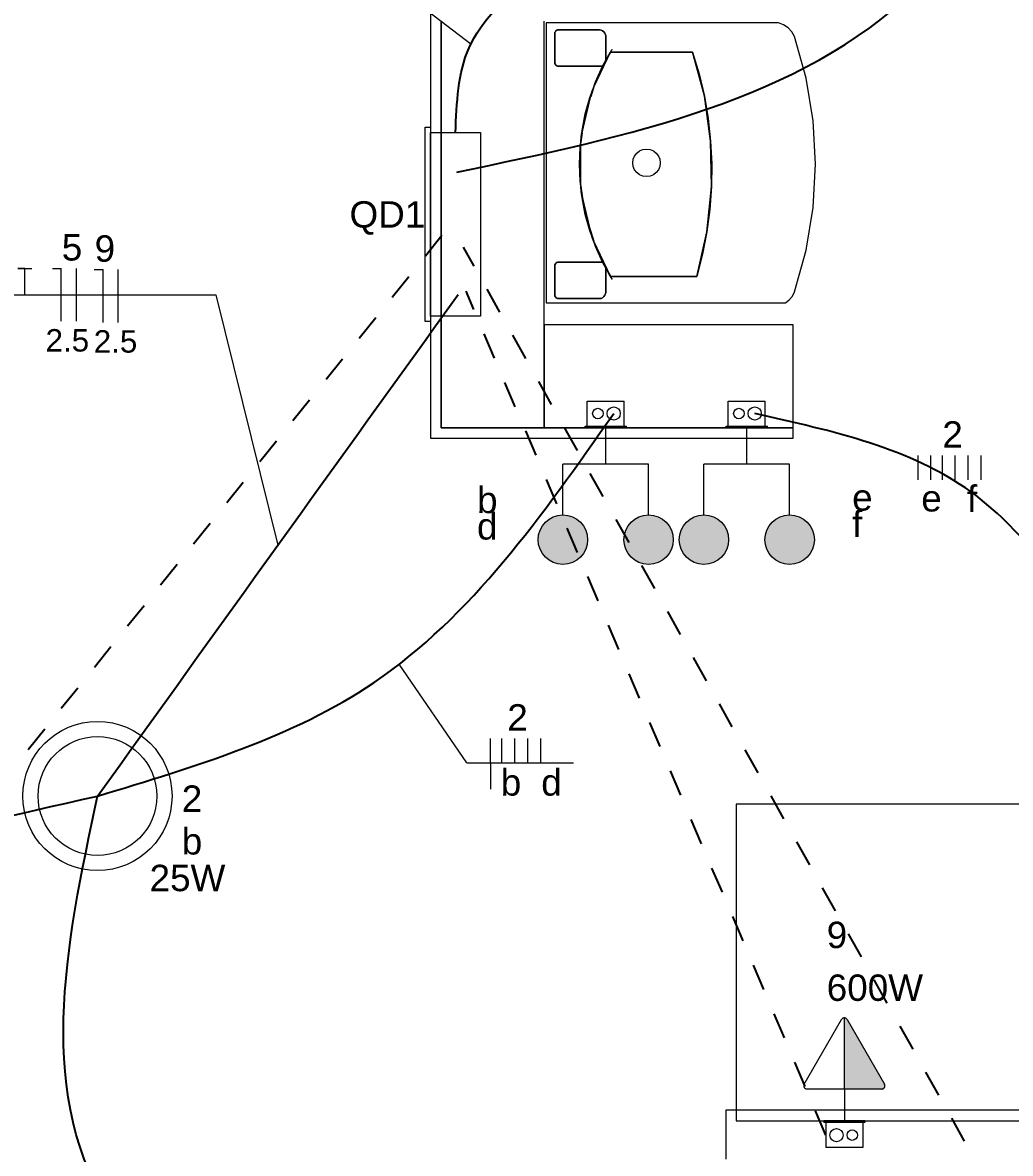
# Model space of a CAD drawing. Header units: millimetres. Extents: x 3.1 to 48, y 1.7 to 17.8.
# Drawn here: x 10.926 to 14.668, y 9.99 to 14.274 of the extents above; entities that cross this region are included whole.
import ezdxf

# ---------------------------------------------------------------- set-up
doc = ezdxf.new("R2010")
doc.units = ezdxf.units.MM
doc.linetypes.add('ACAD_ISO07W100', pattern=[3, 0, -3])
doc.layers.add('El- Eletroduto Piso', color=4, linetype='ACAD_ISO07W100')
doc.layers.add('EL-Eletroduto', color=30, linetype='Continuous')
for name, color, linetype, lineweight in [('EL-Fios (Fase 1)', 2, 'Continuous', 15), ('EL-Fios (Fase 2)', 18, 'Continuous', 15), ('EL-Fios (Neutro)', 154, 'Continuous', 15), ('EL-Fios (Retorno)', 10, 'Continuous', 15), ('EL-Fios (Terra)', 92, 'Continuous', 15), ('EL-Interruptor', 3, 'Continuous', 20), ('EL-Quadro de distribuição', 9, 'Continuous', 18), ('EL-Textos fios', 1, 'Continuous', 9), ('EL-Tomadas', 150, 'Continuous', 20), ('IFC-Caixa de passagem-Contorno', 44, 'Continuous', 5), ('IFC-Elemento construtivo genérico-Contorno', 253, 'Continuous', 5), ('IFC-Elemento de mobília-Contorno', 253, 'Continuous', 5), ('IFC-Elemento terminal-Contorno', 253, 'Continuous', 5), ('IFC-Laje-Contorno', 253, 'Continuous', 5), ('IFC-Parede padrão-Contorno', 253, 'Continuous', 5), ('P-Simbol', 5, 'Continuous', 20), ('Textos', 2, 'Continuous', 9)]:
    doc.layers.add(name, color=color, linetype=linetype, lineweight=lineweight)
doc.styles.add('Arial', font='arial.ttf')

msp = doc.modelspace()

# ---------------------------------------------------------------- hatches: boundary and pattern name
at = {"layer": 'EL-Interruptor', "linetype": 'Continuous'}
for points in [[(13.005, 12.2266), (13.0198, 12.2335), (13.0331, 12.2429), (13.0447, 12.2545), (13.0541, 12.2679), (13.061, 12.2827), (13.0652, 12.2984), (13.0666, 12.3147), (13.0652, 12.331), (13.061, 12.3468), (13.0541, 12.3616), (13.0447, 12.375), (13.0331, 12.3865), (13.0198, 12.3959), (13.005, 12.4028), (12.9892, 12.407), (12.9729, 12.4085), (12.9566, 12.407), (12.9408, 12.4028), (12.926, 12.3959), (12.9126, 12.3865), (12.9011, 12.375), (12.8917, 12.3616), (12.8848, 12.3468), (12.8806, 12.331), (12.8791, 12.3147), (12.8806, 12.2984), (12.8848, 12.2827), (12.8917, 12.2679), (12.9011, 12.2545), (12.9126, 12.2429), (12.926, 12.2335), (12.9408, 12.2266), (12.9566, 12.2224), (12.9729, 12.221), (12.9892, 12.2224), (13.005, 12.2266)], [(13.3139, 12.2224), (13.3297, 12.2266), (13.3445, 12.2335), (13.3579, 12.2429), (13.3695, 12.2545), (13.3788, 12.2679), (13.3857, 12.2827), (13.39, 12.2984), (13.3914, 12.3147), (13.39, 12.331), (13.3857, 12.3468), (13.3788, 12.3616), (13.3695, 12.375), (13.3579, 12.3865), (13.3445, 12.3959), (13.3297, 12.4028), (13.3139, 12.407), (13.2976, 12.4085), (13.2814, 12.407), (13.2656, 12.4028), (13.2508, 12.3959), (13.2374, 12.3865), (13.2258, 12.375), (13.2165, 12.3616), (13.2095, 12.3468), (13.2053, 12.331), (13.2039, 12.3147), (13.2053, 12.2984), (13.2095, 12.2827), (13.2165, 12.2679), (13.2258, 12.2545), (13.2374, 12.2429), (13.2508, 12.2335), (13.2656, 12.2266), (13.2814, 12.2224), (13.2976, 12.221), (13.3139, 12.2224)], [(13.5393, 12.2266), (13.5541, 12.2335), (13.5675, 12.2429), (13.5791, 12.2545), (13.5884, 12.2679), (13.5953, 12.2827), (13.5996, 12.2984), (13.601, 12.3147), (13.5996, 12.331), (13.5953, 12.3468), (13.5884, 12.3616), (13.5791, 12.375), (13.5675, 12.3865), (13.5541, 12.3959), (13.5393, 12.4028), (13.5235, 12.407), (13.5072, 12.4085), (13.491, 12.407), (13.4752, 12.4028), (13.4604, 12.3959), (13.447, 12.3865), (13.4354, 12.375), (13.4261, 12.3616), (13.4191, 12.3468), (13.4149, 12.331), (13.4135, 12.3147), (13.4149, 12.2984), (13.4191, 12.2827), (13.4261, 12.2679), (13.4354, 12.2545), (13.447, 12.2429), (13.4604, 12.2335), (13.4752, 12.2266), (13.491, 12.2224), (13.5072, 12.221), (13.5235, 12.2224), (13.5393, 12.2266)], [(13.8483, 12.2224), (13.8641, 12.2266), (13.8789, 12.2335), (13.8922, 12.2429), (13.9038, 12.2545), (13.9132, 12.2679), (13.9201, 12.2827), (13.9243, 12.2984), (13.9257, 12.3147), (13.9243, 12.331), (13.9201, 12.3468), (13.9132, 12.3616), (13.9038, 12.375), (13.8922, 12.3865), (13.8789, 12.3959), (13.8641, 12.4028), (13.8483, 12.407), (13.832, 12.4085), (13.8157, 12.407), (13.7999, 12.4028), (13.7851, 12.3959), (13.7717, 12.3865), (13.7602, 12.375), (13.7508, 12.3616), (13.7439, 12.3468), (13.7397, 12.331), (13.7382, 12.3147), (13.7397, 12.2984), (13.7439, 12.2827), (13.7508, 12.2679), (13.7602, 12.2545), (13.7717, 12.2429), (13.7851, 12.2335), (13.7999, 12.2266), (13.8157, 12.2224), (13.832, 12.221), (13.8483, 12.2224)]]:
    msp.add_hatch(color=81, dxfattribs=at).paths.add_polyline_path(points)
at = {"layer": 'EL-Tomadas', "linetype": 'Continuous'}
msp.add_hatch(color=161, dxfattribs=at).paths.add_polyline_path([(14.0392, 10.2335), (14.0392, 10.5028), (14.0416, 10.5026), (14.0446, 10.5015), (14.0468, 10.5), (14.0486, 10.4982), (14.0497, 10.4965), (14.1923, 10.2491), (14.1928, 10.2464), (14.1927, 10.2436), (14.1919, 10.2407), (14.1907, 10.2386), (14.1879, 10.2358), (14.1845, 10.234), (14.1821, 10.2335), (14.0392, 10.2335)])

# ---------------------------------------------------------------- linework, layer by layer
at = {"layer": 'El- Eletroduto Piso', "ltscale": 0.01}
for p, q in [((5.6796, 4.977), (12.5478, 13.509)), ((17.3316, 4.977), (12.5958, 13.4233)), ((13.9692, 10.0589), (12.606, 13.2564))]:
    msp.add_line(p, q, dxfattribs=at)
at = {"layer": 'EL-Eletroduto'}
for points in [[(12.5715, 13.707), (14.3084, 14.3987), (14.7737, 15.0148)], [(12.5661, 13.857), (12.6174, 14.1781), (12.8481, 14.451)], [(11.2096, 11.3435), (12.5761, 13.2433)], [(11.2096, 11.3435), (12.2576, 11.7737), (13.1653, 12.7926)], [(14.9874, 11.961), (14.5195, 12.4956), (13.6996, 12.7926)], [(8.266, 12.731), (8.3551, 11.4307), (11.2096, 11.3435)], [(11.2096, 7.6281), (12.084, 8.8279), (11.2738, 9.749), (11.2096, 11.3435)]]:
    msp.add_spline(points, degree=3, dxfattribs=at)
at = {"layer": 'EL-Fios (Fase 1)'}
for q in [(12.6985, 11.5613), (12.6985, 11.369)]:
    msp.add_line((12.6985, 11.4692), q, dxfattribs=at)
at = {"layer": 'EL-Fios (Fase 2)'}
for p, q in [((11.1297, 13.1423), (11.1297, 13.3423)), ((11.2877, 13.1378), (11.2877, 13.3378))]:
    msp.add_line(p, q, dxfattribs=at)
at = {"layer": 'EL-Fios (Neutro)'}
for p, q in [((11.0392, 13.3423), (11.0726, 13.3423)), ((11.0726, 13.1423), (11.0726, 13.3423)), ((11.1972, 13.3378), (11.2305, 13.3378)), ((11.2305, 13.1378), (11.2305, 13.3378))]:
    msp.add_line(p, q, dxfattribs=at)
at = {"layer": 'EL-Fios (Retorno)'}
for p, q in [((11.8916, 14.7534), (12.6243, 14.193)), ((10.1697, 13.2423), (11.6583, 13.2423)), ((11.6583, 13.2423), (11.8928, 12.2934)), ((14.3184, 12.5411), (14.3184, 12.6331)), ((14.3671, 12.5411), (14.3671, 12.6331)), ((14.4105, 12.5411), (14.4105, 12.6331)), ((14.4595, 12.5411), (14.4595, 12.6331)), ((14.5088, 12.5411), (14.5088, 12.6331)), ((14.5578, 12.5411), (14.5578, 12.6331)), ((12.6091, 11.4692), (12.3527, 11.8427)), ((12.7419, 11.4692), (12.7419, 11.5613)), ((12.7909, 11.4692), (12.7909, 11.5613)), ((12.8402, 11.4692), (12.8402, 11.5613)), ((12.8892, 11.4692), (12.8892, 11.5613)), ((12.6091, 11.4692), (13.013, 11.4692))]:
    msp.add_line(p, q, dxfattribs=at)
at = {"layer": 'EL-Fios (Terra)'}
msp.add_lwpolyline([(10.9342, 13.2423), (10.9342, 13.3423), (10.9076, 13.3423), (10.9609, 13.3423)], dxfattribs=at)
at = {"layer": 'EL-Interruptor'}
for p, q in [((13.1353, 12.6005), (13.1353, 12.739)), ((13.6696, 12.6005), (13.6696, 12.739)), ((12.9729, 12.4085), (12.9729, 12.6005)), ((13.2976, 12.6005), (12.9729, 12.6005)), ((13.2976, 12.4085), (13.2976, 12.6005)), ((13.5072, 12.4085), (13.5072, 12.6005)), ((13.832, 12.6005), (13.5072, 12.6005)), ((13.832, 12.4085), (13.832, 12.6005))]:
    msp.add_line(p, q, dxfattribs=at)
for centre in [(12.9729, 12.3147), (13.2976, 12.3147), (13.5072, 12.3147), (13.832, 12.3147)]:
    msp.add_circle(centre, 0.0937, dxfattribs=at)
at = {"layer": 'EL-Quadro de distribuição'}
for p, q in [((12.4516, 13.141), (12.4516, 13.877)), ((12.4516, 13.877), (12.4716, 13.877)), ((12.4716, 13.877), (12.4716, 13.857)), ((12.4716, 13.161), (12.4716, 13.857)), ((12.4716, 13.857), (12.6606, 13.857)), ((12.6606, 13.857), (12.6606, 13.161)), ((12.6606, 13.161), (12.4716, 13.161)), ((12.4716, 13.161), (12.4716, 13.141)), ((12.4716, 13.141), (12.4516, 13.141))]:
    msp.add_line(p, q, dxfattribs=at)
at = {"layer": 'EL-Tomadas'}
for p, q in [((13.8872, 10.2516), (14.0288, 10.4968)), ((14.0392, 10.2335), (14.0392, 10.5028)), ((14.0495, 10.4968), (14.1912, 10.2514)), ((14.1808, 10.2334), (13.8976, 10.2336)), ((14.0392, 10.2336), (14.0392, 10.113))]:
    msp.add_line(p, q, dxfattribs=at)
for points in [[(14.0495, 10.4968), (14.0488, 10.498), (14.0479, 10.4991), (14.0469, 10.5), (14.0458, 10.5009), (14.0445, 10.5016), (14.0433, 10.5021), (14.0419, 10.5025), (14.0406, 10.5027), (14.0392, 10.5028), (14.0378, 10.5027), (14.0364, 10.5025), (14.0351, 10.5021), (14.0338, 10.5016), (14.0326, 10.5009), (14.0314, 10.5), (14.0304, 10.4991), (14.0295, 10.498), (14.0288, 10.4968)], [(13.8872, 10.2516), (13.8865, 10.2503), (13.8861, 10.249), (13.8857, 10.2477), (13.8856, 10.2463), (13.8856, 10.2449), (13.8857, 10.2435), (13.8861, 10.2421), (13.8865, 10.2408), (13.8872, 10.2396), (13.8879, 10.2384), (13.8888, 10.2373), (13.8899, 10.2364), (13.891, 10.2356), (13.8922, 10.2349), (13.8935, 10.2343), (13.8948, 10.2339), (13.8962, 10.2337), (13.8976, 10.2336)], [(14.1808, 10.2334), (14.1822, 10.2335), (14.1836, 10.2338), (14.1849, 10.2342), (14.1862, 10.2347), (14.1874, 10.2354), (14.1885, 10.2362), (14.1896, 10.2372), (14.1905, 10.2383), (14.1912, 10.2394), (14.1918, 10.2407), (14.1923, 10.242), (14.1926, 10.2434), (14.1928, 10.2447), (14.1928, 10.2461), (14.1926, 10.2475), (14.1923, 10.2489), (14.1918, 10.2502), (14.1912, 10.2514)]]:
    msp.add_lwpolyline(points, dxfattribs=at)
at = {"layer": 'IFC-Caixa de passagem-Contorno'}
for p, q in [((13.0653, 12.745), (13.0653, 12.84)), ((13.0653, 12.84), (13.2053, 12.84)), ((13.2053, 12.745), (13.2053, 12.84)), ((13.5996, 12.745), (13.5996, 12.84)), ((13.5996, 12.84), (13.7396, 12.84)), ((13.7396, 12.745), (13.7396, 12.84)), ((13.0573, 12.745), (13.2133, 12.745)), ((13.0573, 12.739), (13.0573, 12.745)), ((13.0573, 12.739), (13.2133, 12.739)), ((13.2133, 12.739), (13.2133, 12.745)), ((13.5916, 12.745), (13.7476, 12.745)), ((13.5916, 12.739), (13.5916, 12.745)), ((13.5916, 12.739), (13.7476, 12.739)), ((13.7476, 12.739), (13.7476, 12.745)), ((14.1172, 10.1124), (13.9612, 10.1124)), ((13.9612, 10.1124), (13.9612, 10.1064)), ((14.1172, 10.1124), (14.1172, 10.1064)), ((14.1172, 10.1064), (13.9612, 10.1064)), ((13.9692, 10.1064), (13.9692, 10.0114)), ((14.1092, 10.1064), (14.1092, 10.0114)), ((14.1092, 10.0114), (13.9692, 10.0114))]:
    msp.add_line(p, q, dxfattribs=at)
for centre, radius in [((13.1053, 12.7926), 0.0199), ((13.1653, 12.7926), 0.025), ((13.6396, 12.7926), 0.0199), ((13.6996, 12.7926), 0.025), ((14.0092, 10.0588), 0.025), ((14.0692, 10.0588), 0.0199)]:
    msp.add_circle(centre, radius, dxfattribs=at)
at = {"layer": 'IFC-Elemento construtivo genérico-Contorno', "lineweight": 5}
for p, q in [((12.4716, 15.739), (12.4716, 12.699)), ((12.5116, 12.739), (12.5116, 14.279)), ((12.9016, 12.739), (12.5116, 12.739)), ((13.8456, 12.739), (12.9016, 12.739)), ((13.8456, 12.699), (13.8456, 12.739)), ((12.4716, 12.699), (13.8456, 12.699))]:
    msp.add_line(p, q, dxfattribs=at)
at = {"layer": 'IFC-Elemento de mobília-Contorno', "lineweight": 5}
for p, q in [((14.6446, 11.313), (13.6296, 11.313)), ((13.6296, 11.313), (13.6296, 11.246)), ((14.8389, 11.313), (14.6446, 11.313)), ((13.6296, 11.246), (13.6296, 10.5096)), ((13.6296, 10.5096), (13.6296, 10.4153)), ((13.6296, 10.4153), (13.6296, 10.3039)), ((13.6296, 10.3039), (13.6296, 10.113)), ((13.6296, 10.113), (14.4487, 10.113)), ((14.4487, 10.113), (14.7596, 10.113))]:
    msp.add_line(p, q, dxfattribs=at)
at = {"layer": 'IFC-Elemento terminal-Contorno', "lineweight": 5}
for p, q in [((12.9096, 14.2722), (12.9096, 14.2463)), ((12.9227, 14.2722), (12.9096, 14.2722)), ((12.9425, 14.2722), (12.9227, 14.2722)), ((12.9477, 14.2722), (12.9425, 14.2722)), ((12.958, 14.2722), (12.9477, 14.2722)), ((12.9697, 14.2722), (12.958, 14.2722)), ((12.9858, 14.2722), (12.9697, 14.2722)), ((13.0167, 14.2722), (12.9858, 14.2722)), ((13.0529, 14.2722), (13.0167, 14.2722)), ((13.0853, 14.2722), (13.0529, 14.2722)), ((13.1031, 14.2722), (13.0853, 14.2722)), ((13.1166, 14.2722), (13.1031, 14.2722)), ((13.1534, 14.2722), (13.1166, 14.2722)), ((13.7896, 14.2722), (13.1534, 14.2722)), ((13.8093, 14.2657), (13.7896, 14.2722)), ((13.8268, 14.2544), (13.8093, 14.2657)), ((12.9096, 14.2463), (12.9096, 14.2401)), ((12.9096, 14.2401), (12.9096, 14.2279)), ((12.9096, 14.2279), (12.9096, 14.2138)), ((12.9425, 14.2322), (12.9429, 14.2358)), ((12.9429, 14.2358), (12.9425, 14.2322)), ((12.9425, 14.1222), (12.9425, 14.2322)), ((12.9425, 14.2322), (12.9425, 14.1222)), ((12.9429, 14.2358), (12.9444, 14.2392)), ((12.9444, 14.2392), (12.9429, 14.2358)), ((12.9444, 14.2392), (12.9466, 14.2422)), ((12.9466, 14.2422), (12.9444, 14.2392)), ((12.9466, 14.2422), (12.9495, 14.2444)), ((12.9495, 14.2444), (12.9466, 14.2422)), ((12.9495, 14.2444), (12.9529, 14.2458)), ((12.9529, 14.2458), (12.9495, 14.2444)), ((12.9529, 14.2458), (12.9566, 14.2463)), ((12.9566, 14.2463), (12.9529, 14.2458)), ((12.9566, 14.2463), (13.1111, 14.2463)), ((13.1111, 14.2463), (12.9566, 14.2463)), ((13.1111, 14.2463), (13.1175, 14.2455)), ((13.1175, 14.2455), (13.1111, 14.2463)), ((13.1175, 14.2455), (13.1234, 14.243)), ((13.1234, 14.243), (13.1175, 14.2455)), ((13.1234, 14.243), (13.1285, 14.2391)), ((13.1285, 14.2391), (13.1234, 14.243)), ((13.1324, 14.234), (13.1285, 14.2391)), ((13.1285, 14.2391), (13.1324, 14.234)), ((13.1348, 14.2281), (13.1324, 14.234)), ((13.1324, 14.234), (13.1348, 14.2281)), ((13.1348, 14.2281), (13.1357, 14.2217)), ((13.1357, 14.2217), (13.1348, 14.2281)), ((13.8409, 14.2391), (13.8268, 14.2544)), ((13.8509, 14.2208), (13.8409, 14.2391)), ((12.9096, 14.2138), (12.9096, 14.1939)), ((12.9096, 14.1939), (12.9096, 14.1553)), ((13.1357, 14.2217), (13.1357, 14.133)), ((13.1357, 14.133), (13.1357, 14.2217)), ((13.8944, 14.0628), (13.8509, 14.2208)), ((12.9096, 14.1553), (12.9096, 13.9822)), ((13.1507, 14.1573), (13.1233, 14.108)), ((13.1278, 14.108), (13.1556, 14.1661)), ((13.1516, 14.1593), (13.1357, 14.1317)), ((13.1357, 14.131), (13.1508, 14.1577)), ((13.1357, 14.1317), (13.1471, 14.1521)), ((13.1471, 14.1521), (13.1526, 14.1613)), ((13.1517, 14.1591), (13.1507, 14.1573)), ((13.1508, 14.1577), (13.1507, 14.1573)), ((13.1508, 14.1577), (13.1517, 14.1591)), ((13.1543, 14.164), (13.1516, 14.1593)), ((13.1526, 14.1613), (13.1516, 14.1593)), ((13.1517, 14.1591), (13.1556, 14.1661)), ((13.1526, 14.1613), (13.1532, 14.1622)), ((13.4644, 14.1622), (13.1531, 14.1622)), ((13.1532, 14.1622), (13.1556, 14.1662)), ((13.1532, 14.1622), (13.1533, 14.1622)), ((13.1538, 14.1622), (13.4644, 14.1622)), ((13.1558, 14.1665), (13.1543, 14.164)), ((13.1556, 14.1662), (13.1543, 14.164)), ((13.1556, 14.1661), (13.1572, 14.169)), ((13.1556, 14.1662), (13.156, 14.1668)), ((13.157, 14.1686), (13.1558, 14.1665)), ((13.1558, 14.1665), (13.156, 14.1668)), ((13.156, 14.1668), (13.1572, 14.169)), ((13.1572, 14.169), (13.1585, 14.171)), ((13.1592, 14.1722), (13.1577, 14.1697)), ((13.1585, 14.171), (13.1592, 14.1722)), ((13.4644, 14.1622), (13.4891, 14.0795)), ((13.5088, 13.9955), (13.4644, 14.1622)), ((12.9429, 14.1185), (12.9425, 14.1222)), ((12.9425, 14.1222), (12.9429, 14.1185)), ((12.9444, 14.1151), (12.9429, 14.1185)), ((12.9429, 14.1185), (12.9444, 14.1151)), ((12.9466, 14.1122), (12.9444, 14.1151)), ((12.9444, 14.1151), (12.9466, 14.1122)), ((12.9495, 14.1099), (12.9466, 14.1122)), ((12.9466, 14.1122), (12.9495, 14.1099)), ((12.9529, 14.1085), (12.9495, 14.1099)), ((12.9495, 14.1099), (12.9529, 14.1085)), ((12.9566, 14.108), (12.9529, 14.1085)), ((12.9529, 14.1085), (12.9566, 14.108)), ((13.1233, 14.108), (12.9566, 14.108)), ((12.9566, 14.108), (13.1233, 14.108)), ((13.0901, 14.029), (13.1278, 14.108)), ((13.0968, 14.0497), (13.1233, 14.108)), ((13.1233, 14.108), (13.1067, 14.0693)), ((13.1233, 14.108), (13.1294, 14.1199)), ((13.1294, 14.1199), (13.1357, 14.131)), ((13.1357, 14.133), (13.1357, 14.1322)), ((13.1357, 14.1317), (13.1357, 14.133)), ((13.1357, 14.1322), (13.1357, 14.1317)), ((13.1357, 14.1317), (13.1357, 14.1317)), ((13.1067, 14.0693), (13.0919, 14.0347)), ((13.1067, 14.0693), (13.0964, 14.0487)), ((13.4891, 14.0795), (13.5088, 13.9955)), ((13.9208, 13.9009), (13.8944, 14.0628)), ((13.0464, 13.8554), (13.0828, 14.0114)), ((13.0919, 14.0347), (13.0785, 13.9926)), ((13.0811, 14.0067), (13.0828, 14.0114)), ((13.0828, 14.0114), (13.0867, 14.022)), ((13.0867, 14.022), (13.0901, 14.029)), ((13.0867, 14.022), (13.0883, 14.0263)), ((13.0883, 14.0263), (13.0957, 14.0468)), ((13.0919, 14.0347), (13.0883, 14.0263)), ((13.0957, 14.0468), (13.0919, 14.0347)), ((13.0957, 14.0468), (13.0964, 14.0487)), ((13.0964, 14.0487), (13.0968, 14.0497)), ((12.9096, 13.9822), (12.9096, 13.4923)), ((13.0811, 14.0067), (13.0577, 13.9278)), ((13.0577, 13.9278), (13.0749, 13.9895)), ((13.0749, 13.9895), (13.0811, 14.0067)), ((13.5088, 13.9955), (13.5233, 13.9104)), ((13.5327, 13.8246), (13.5088, 13.9955)), ((13.057, 13.924), (13.0427, 13.8425)), ((13.0454, 13.8649), (13.0577, 13.9278)), ((13.0577, 13.9278), (13.057, 13.924)), ((13.0573, 13.9259), (13.057, 13.924)), ((13.0576, 13.9272), (13.0576, 13.9271)), ((13.5233, 13.9104), (13.5327, 13.8246)), ((13.9296, 13.7372), (13.9208, 13.9009)), ((13.0464, 13.8554), (13.0409, 13.8201)), ((13.0409, 13.8266), (13.0421, 13.8372)), ((13.0421, 13.8372), (13.0464, 13.8554)), ((13.0421, 13.8372), (13.0427, 13.8425)), ((13.0427, 13.8425), (13.0454, 13.8649)), ((13.0354, 13.7372), (13.0379, 13.8013)), ((13.0379, 13.8013), (13.0403, 13.8214)), ((13.0398, 13.8132), (13.0379, 13.78)), ((13.0398, 13.8132), (13.0379, 13.8011)), ((13.0379, 13.8009), (13.0379, 13.6738)), ((13.0403, 13.8214), (13.0398, 13.8132)), ((13.0403, 13.8214), (13.0409, 13.8266)), ((13.0409, 13.8201), (13.0409, 13.8266)), ((13.0409, 13.6544), (13.0409, 13.8201)), ((13.2761, 13.7925), (13.2896, 13.7942)), ((13.2896, 13.7942), (13.303, 13.7925)), ((13.5327, 13.8246), (13.5369, 13.7384)), ((13.536, 13.6521), (13.5327, 13.8246)), ((13.0379, 13.78), (13.0354, 13.7372)), ((13.2376, 13.7422), (13.2393, 13.7557)), ((13.2393, 13.7557), (13.2445, 13.7682)), ((13.2445, 13.7682), (13.2528, 13.779)), ((13.2528, 13.779), (13.2636, 13.7873)), ((13.2636, 13.7873), (13.2761, 13.7925)), ((13.303, 13.7925), (13.3156, 13.7873)), ((13.3156, 13.7873), (13.3263, 13.779)), ((13.3263, 13.779), (13.3346, 13.7682)), ((13.3346, 13.7682), (13.3398, 13.7557)), ((13.3398, 13.7557), (13.3416, 13.7422)), ((13.0379, 13.6732), (13.0354, 13.7372)), ((13.0354, 13.7372), (13.0379, 13.6945)), ((13.2393, 13.7288), (13.2376, 13.7422)), ((13.2445, 13.7162), (13.2393, 13.7288)), ((13.2528, 13.7055), (13.2445, 13.7162)), ((13.3346, 13.7162), (13.3263, 13.7055)), ((13.3398, 13.7288), (13.3346, 13.7162)), ((13.3416, 13.7422), (13.3398, 13.7288)), ((13.5369, 13.7384), (13.536, 13.6521)), ((13.9208, 13.5735), (13.9296, 13.7372)), ((13.0379, 13.6945), (13.0398, 13.6613)), ((13.0379, 13.6735), (13.0398, 13.6613)), ((13.0403, 13.6531), (13.0379, 13.6732)), ((13.2636, 13.6972), (13.2528, 13.7055)), ((13.2761, 13.692), (13.2636, 13.6972)), ((13.2896, 13.6902), (13.2761, 13.692)), ((13.303, 13.692), (13.2896, 13.6902)), ((13.3156, 13.6972), (13.303, 13.692)), ((13.3263, 13.7055), (13.3156, 13.6972)), ((13.0398, 13.6613), (13.0403, 13.6531)), ((13.0409, 13.6479), (13.0403, 13.6531)), ((13.0409, 13.6479), (13.0409, 13.6544)), ((13.0409, 13.6544), (13.0464, 13.6191)), ((13.0421, 13.6372), (13.0409, 13.6479)), ((13.0427, 13.6319), (13.0421, 13.6372)), ((13.0464, 13.6191), (13.0421, 13.6372)), ((13.0454, 13.6096), (13.0427, 13.6319)), ((13.0427, 13.6319), (13.0571, 13.5504)), ((13.5184, 13.4805), (13.536, 13.6521)), ((13.536, 13.6521), (13.5297, 13.5661)), ((13.0577, 13.5467), (13.0454, 13.6096)), ((13.0785, 13.4819), (13.0464, 13.6191)), ((13.0464, 13.6191), (13.0575, 13.5476)), ((13.0571, 13.5504), (13.0576, 13.5472)), ((13.0575, 13.5476), (13.0785, 13.4819)), ((13.0576, 13.5472), (13.0577, 13.5467)), ((13.0749, 13.485), (13.0577, 13.5467)), ((13.0577, 13.5467), (13.0811, 13.4678)), ((13.5297, 13.5661), (13.5184, 13.4805)), ((13.8944, 13.4117), (13.9208, 13.5735)), ((12.9096, 13.4923), (12.9096, 13.3192)), ((13.0811, 13.4678), (13.0749, 13.485)), ((13.0828, 13.4631), (13.0785, 13.4819)), ((13.0785, 13.4819), (13.0901, 13.4455)), ((13.0828, 13.4631), (13.0811, 13.4678)), ((13.0867, 13.4525), (13.0828, 13.4631)), ((13.0883, 13.4482), (13.0867, 13.4525)), ((13.0901, 13.4455), (13.0867, 13.4525)), ((13.4802, 13.3122), (13.5184, 13.4805)), ((13.5184, 13.4805), (13.5018, 13.3958)), ((13.0964, 13.4258), (13.0883, 13.4482)), ((13.0883, 13.4482), (13.0919, 13.4398)), ((13.1278, 13.3664), (13.0901, 13.4455)), ((13.0919, 13.4398), (13.1067, 13.4052)), ((13.0919, 13.4398), (13.0957, 13.4276)), ((13.0968, 13.4248), (13.0964, 13.4258)), ((13.0964, 13.4258), (13.1067, 13.4052)), ((13.1233, 13.3664), (13.0968, 13.4248)), ((13.8509, 13.2537), (13.8944, 13.4117)), ((12.9495, 13.3646), (12.9529, 13.366)), ((12.9529, 13.366), (12.9495, 13.3646)), ((12.9529, 13.366), (12.9566, 13.3664)), ((12.9566, 13.3664), (12.9529, 13.366)), ((12.9566, 13.3664), (13.1233, 13.3664)), ((13.1233, 13.3664), (12.9566, 13.3664)), ((13.1067, 13.4052), (13.1233, 13.3664)), ((13.1067, 13.4052), (13.1531, 13.3122)), ((13.1294, 13.3545), (13.1233, 13.3664)), ((13.1233, 13.3664), (13.1507, 13.3171)), ((13.1558, 13.308), (13.1278, 13.3664)), ((13.5018, 13.3958), (13.4802, 13.3122)), ((12.9425, 13.3523), (12.9429, 13.356)), ((12.9429, 13.356), (12.9425, 13.3523)), ((12.9425, 13.2423), (12.9425, 13.3523)), ((12.9425, 13.3523), (12.9425, 13.2423)), ((12.9429, 13.356), (12.9444, 13.3594)), ((12.9444, 13.3594), (12.9429, 13.356)), ((12.9444, 13.3594), (12.9466, 13.3623)), ((12.9466, 13.3623), (12.9444, 13.3594)), ((12.9466, 13.3623), (12.9495, 13.3646)), ((12.9495, 13.3646), (12.9466, 13.3623)), ((13.1508, 13.3168), (13.1294, 13.3545)), ((13.1357, 13.3427), (13.1357, 13.3428)), ((13.1357, 13.3428), (13.1516, 13.3152)), ((13.1453, 13.3257), (13.1357, 13.3427)), ((13.1357, 13.3427), (13.1357, 13.3423)), ((13.1357, 13.3414), (13.1357, 13.3427)), ((13.1357, 13.3423), (13.1357, 13.3414)), ((13.1357, 13.3414), (13.1357, 13.2527)), ((13.1357, 13.2527), (13.1357, 13.3414)), ((13.1471, 13.3223), (13.1453, 13.3257)), ((12.9096, 13.3192), (12.9096, 13.2806)), ((12.9096, 13.2806), (12.9096, 13.2607)), ((13.1526, 13.3132), (13.1471, 13.3223)), ((13.1507, 13.3171), (13.1517, 13.3153)), ((13.1517, 13.3153), (13.1508, 13.3168)), ((13.1516, 13.3152), (13.1533, 13.3122)), ((13.1534, 13.3122), (13.1517, 13.3153)), ((13.1532, 13.3122), (13.1526, 13.3132)), ((13.1531, 13.3122), (13.4802, 13.3122)), ((13.1556, 13.3083), (13.1532, 13.3122)), ((13.1533, 13.3122), (13.1532, 13.3122)), ((13.1533, 13.3122), (13.1543, 13.3105)), ((13.4802, 13.3122), (13.1533, 13.3122)), ((13.1556, 13.3084), (13.1534, 13.3122)), ((13.1543, 13.3105), (13.1558, 13.308)), ((13.1543, 13.3105), (13.1556, 13.3083)), ((13.1572, 13.3055), (13.1556, 13.3084)), ((13.157, 13.3059), (13.1556, 13.3083)), ((13.1558, 13.308), (13.157, 13.3059)), ((13.156, 13.3076), (13.1558, 13.308)), ((13.1592, 13.3022), (13.157, 13.3059)), ((13.1577, 13.3047), (13.1592, 13.3022)), ((12.9096, 13.2607), (12.9096, 13.2466)), ((12.9096, 13.2466), (12.9096, 13.2343)), ((12.9429, 13.2386), (12.9425, 13.2423)), ((12.9425, 13.2423), (12.9429, 13.2386)), ((12.9444, 13.2352), (12.9429, 13.2386)), ((12.9429, 13.2386), (12.9444, 13.2352)), ((13.1324, 13.2404), (13.1285, 13.2354)), ((13.1285, 13.2354), (13.1324, 13.2404)), ((13.1324, 13.2404), (13.1348, 13.2464)), ((13.1348, 13.2464), (13.1324, 13.2404)), ((13.1357, 13.2527), (13.1348, 13.2464)), ((13.1348, 13.2464), (13.1357, 13.2527)), ((13.8304, 13.2233), (13.8423, 13.2373)), ((13.8423, 13.2373), (13.8509, 13.2537)), ((12.9096, 13.2343), (12.9096, 13.2282)), ((12.9096, 13.2282), (12.9096, 13.2122)), ((12.9096, 13.2122), (12.924, 13.2122)), ((12.924, 13.2122), (12.9425, 13.2122)), ((12.9425, 13.2122), (12.9464, 13.2122)), ((12.9466, 13.2323), (12.9444, 13.2352)), ((12.9444, 13.2352), (12.9466, 13.2323)), ((12.9464, 13.2122), (12.9539, 13.2122)), ((12.9495, 13.2301), (12.9466, 13.2323)), ((12.9466, 13.2323), (12.9495, 13.2301)), ((12.9529, 13.2286), (12.9495, 13.2301)), ((12.9495, 13.2301), (12.9529, 13.2286)), ((12.9566, 13.2282), (12.9529, 13.2286)), ((12.9529, 13.2286), (12.9566, 13.2282)), ((12.9539, 13.2122), (12.962, 13.2122)), ((13.1111, 13.2282), (12.9566, 13.2282)), ((12.9566, 13.2282), (13.1111, 13.2282)), ((12.962, 13.2122), (12.9728, 13.2122)), ((12.9728, 13.2122), (12.9901, 13.2122)), ((12.9901, 13.2122), (12.9925, 13.2122)), ((12.9925, 13.2122), (13.077, 13.2122)), ((13.077, 13.2122), (13.0983, 13.2122)), ((13.0983, 13.2122), (13.1107, 13.2122)), ((13.1107, 13.2122), (13.1207, 13.2122)), ((13.1175, 13.229), (13.1111, 13.2282)), ((13.1111, 13.2282), (13.1175, 13.229)), ((13.1175, 13.229), (13.1234, 13.2315)), ((13.1234, 13.2315), (13.1175, 13.229)), ((13.1207, 13.2122), (13.8157, 13.2122)), ((13.1234, 13.2315), (13.1285, 13.2354)), ((13.1285, 13.2354), (13.1234, 13.2315)), ((13.8157, 13.2122), (13.8304, 13.2233))]:
    msp.add_line(p, q, dxfattribs=at)
at = {"layer": 'IFC-Laje-Contorno', "lineweight": 5}
for p, q in [((13.5896, 10.153), (13.5896, 10.113)), ((13.6296, 10.153), (13.5896, 10.153)), ((17.2696, 10.153), (13.6296, 10.153)), ((13.5896, 10.113), (13.5896, 9.968))]:
    msp.add_line(p, q, dxfattribs=at)
at = {"layer": 'IFC-Parede padrão-Contorno', "lineweight": 5}
for p, q in [((12.5116, 14.279), (12.5116, 13.7049)), ((12.9016, 13.3131), (12.9016, 14.279)), ((12.5116, 13.7049), (12.5116, 12.739)), ((12.9016, 13.129), (12.9016, 13.3131)), ((12.9016, 12.739), (12.9016, 13.129)), ((12.9016, 13.129), (12.9016, 12.9836)), ((13.4937, 13.129), (12.9016, 13.129)), ((13.8456, 13.129), (13.4937, 13.129)), ((13.8456, 12.8844), (13.8456, 13.129)), ((12.9016, 12.9836), (12.9016, 12.739)), ((13.8456, 12.739), (13.8456, 12.8844)), ((12.5116, 12.739), (12.657, 12.739)), ((12.657, 12.739), (12.9016, 12.739)), ((12.9016, 12.739), (13.2535, 12.739)), ((13.2535, 12.739), (13.8456, 12.739))]:
    msp.add_line(p, q, dxfattribs=at)
at = {"layer": 'P-Simbol'}
for radius in [0.2825, 0.225]:
    msp.add_circle((11.2096, 11.3435), radius, dxfattribs=at)

# ---------------------------------------------------------------- texts
at = {"layer": 'EL-Textos fios', "attachment_point": 8, "line_spacing_factor": 0.6, "style": 'Arial'}
for s, insert, char_height, width in [('5', (11.1131, 13.3708), 0.1, 0.155335), ('9', (11.2377, 13.3663), 0.1, 0.155335), ('2.5', (11.0954, 13.0262), 0.085, 0.330023), ('2.5', (11.278, 13.0222), 0.085, 0.330023), ('2', (14.4493, 12.6633), 0.1, 0.155335), ('f', (14.5231, 12.4201), 0.1, 0.155335), ('e', (14.3695, 12.4201), 0.1, 0.155335), ('2', (12.8011, 11.5914), 0.1, 0.155335), ('b', (12.7762, 11.3437), 0.1, 0.155335), ('d', (12.9297, 11.3437), 0.1, 0.155335)]:
    msp.add_mtext(s, dxfattribs=dict(at, insert=insert, char_height=char_height, width=width))
at = {"layer": 'Textos', "char_height": 0.1, "line_spacing_factor": 0.6, "style": 'Arial'}
for s, insert, width, attachment_point in [('QD1', (12.1644, 13.4695), 0.155335, 7), ('b\\Pd', (12.6476, 12.3138), 0.155335, 7), ('e\\Pf', (14.0688, 12.3246), 0.155335, 7), ('2', (11.5677, 11.2836), 0.155335, 8), ('b', (11.5677, 11.1206), 0.062043, 8), ('25W', (11.5505, 10.9816), 0.57439, 8), ('9\\P\\P600W', (13.9724, 10.566), 0.155335, 7)]:
    msp.add_mtext(s, dxfattribs=dict(at, insert=insert, width=width, attachment_point=attachment_point))

doc.saveas('drawing.dxf')
